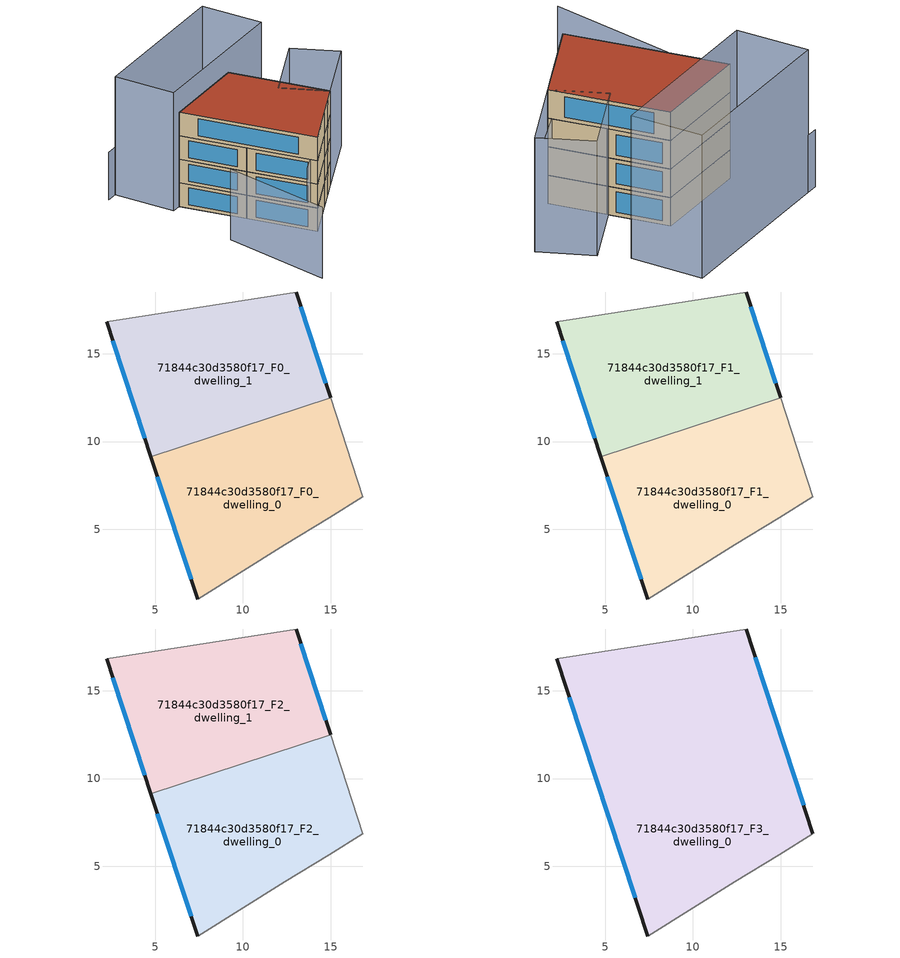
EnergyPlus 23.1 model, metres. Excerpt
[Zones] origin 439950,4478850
71844c30d3580f17_F0_dwelling_0
 floor ground (EU_floor_Construction): 14.9,5.67 16.83,6.87 14.99,12.5 4.77,9.13 7.43,1.04 12.39,4.13 z0
 wall outside (EU_wall_Construction): 7.43,1.04 4.77,9.13 z0:3
 wall adiabatic (EU_wall_Construction): 14.99,12.5 16.83,6.87 14.9,5.67 12.39,4.13 7.43,1.04 z0:3
 wall to 71844c30d3580f17_F0_dwelling_1 (EU_wall_Construction): 4.77,9.13 14.99,12.5 z0:3
 window (EU_Window_Construction): 7.06,2.16 5.14,8.01 z0.42:2.58
71844c30d3580f17_F0_dwelling_1
 floor ground (EU_floor_Construction): 14.99,12.5 13.03,18.51 2.24,16.81 4.77,9.13 z0
 wall outside (EU_wall_Construction): 4.77,9.13 2.24,16.81 / 13.03,18.51 14.99,12.5 z0:3
 wall adiabatic (EU_wall_Construction): 2.24,16.81 13.03,18.51 z0:3
 window (EU_Window_Construction): 4.42,10.2 2.59,15.75 / 13.3,17.68 14.72,13.33 z0.42:2.58
71844c30d3580f17_F1_dwelling_0
 floor to 71844c30d3580f17_F0_dwelling_0 (EU_floor_Construction): 14.9,5.67 16.83,6.87 14.99,12.5 4.77,9.13 7.43,1.04 12.39,4.13 z3
 wall outside (EU_wall_Construction): 7.43,1.04 4.77,9.13 z3:6
 wall adiabatic (EU_wall_Construction): 14.99,12.5 16.83,6.87 14.9,5.67 12.39,4.13 7.43,1.04 z3:6
 wall to 71844c30d3580f17_F1_dwelling_1 (EU_wall_Construction): 4.77,9.13 14.99,12.5 z3:6
 window (EU_Window_Construction): 7.06,2.16 5.14,8.01 z3.42:5.58
71844c30d3580f17_F1_dwelling_1
 floor to 71844c30d3580f17_F0_dwelling_1 (EU_floor_Construction): 14.99,12.5 13.03,18.51 2.24,16.81 4.77,9.13 z3
 wall outside (EU_wall_Construction): 4.77,9.13 2.24,16.81 / 13.03,18.51 14.99,12.5 z3:6
 wall adiabatic (EU_wall_Construction): 2.24,16.81 13.03,18.51 z3:6
 window (EU_Window_Construction): 4.42,10.2 2.59,15.75 / 13.3,17.68 14.72,13.33 z3.42:5.58
71844c30d3580f17_F2_dwelling_0
 floor to 71844c30d3580f17_F1_dwelling_0 (EU_floor_Construction): 14.9,5.67 16.83,6.87 14.99,12.5 4.77,9.13 7.43,1.04 12.39,4.13 z6
 wall outside (EU_wall_Construction): 7.43,1.04 4.77,9.13 z6:9
 wall adiabatic (EU_wall_Construction): 14.99,12.5 16.83,6.87 14.9,5.67 12.39,4.13 7.43,1.04 z6:9
 wall to 71844c30d3580f17_F2_dwelling_1 (EU_wall_Construction): 4.77,9.13 14.99,12.5 z6:9
 window (EU_Window_Construction): 7.06,2.16 5.14,8.01 z6.42:8.58
71844c30d3580f17_F2_dwelling_1
 floor to 71844c30d3580f17_F1_dwelling_1 (EU_floor_Construction): 14.99,12.5 13.03,18.51 2.24,16.81 4.77,9.13 z6
 wall outside (EU_wall_Construction): 4.77,9.13 2.24,16.81 / 13.03,18.51 14.99,12.5 z6:9
 wall adiabatic (EU_wall_Construction): 2.24,16.81 13.03,18.51 z6:9
 window (EU_Window_Construction): 4.42,10.2 2.59,15.75 / 13.3,17.68 14.72,13.33 z6.42:8.58
71844c30d3580f17_F3_dwelling_0
 floor to 71844c30d3580f17_F2_dwelling_0 (EU_floor_Construction): 14.9,5.67 16.83,6.87 14.99,12.5 4.77,9.13 7.43,1.04 12.39,4.13 z9
 floor to 71844c30d3580f17_F2_dwelling_1 (EU_floor_Construction): 14.99,12.5 13.03,18.51 2.24,16.81 4.77,9.13 z9
 wall outside (EU_wall_Construction): 7.43,1.04 2.24,16.81 / 13.03,18.51 16.83,6.87 z9:12
 wall adiabatic (EU_wall_Construction): 2.24,16.81 13.03,18.51 / 16.83,6.87 14.9,5.67 12.39,4.13 7.43,1.04 z9:12
 window (EU_Window_Construction): 6.71,3.23 2.96,14.62 / 13.56,16.9 16.3,8.49 z9.42:11.58
 roof outside (EU_roof_Construction): 13.03,18.51 16.83,6.87 14.9,5.67 12.39,4.13 7.43,1.04 2.24,16.81 z12
shading: -0.23,7.34 -0.76,-6.29 / 5.34,0.84 24.64,11.75 z0:9; 24.89,11.9 16.83,6.87 / 16.83,6.87 13.73,11.84 / 13.73,11.84 21.79,16.87 / 21.79,16.87 24.89,11.9 z0:12; 20.22,19.65 1.05,16.63 / 1.05,16.63 -0.13,24.15 / -0.13,24.15 19.03,27.17 / 19.03,27.17 20.22,19.65 z0:15; 16.4,26.52 -1.44,23.96 z0:6
[Building]
EU S2 Campaign: North Axis=0; Terrain=City; Solar Distribution=FullExterior
[Site:Location]
Madrid: Latitude=40.5; Longitude=-3.5; Time Zone=1; Elevation=609
[SizingPeriod:WeatherFileDays]
AnnualSizingPeriod: Begin Month=1; Begin Day of Month=1; End Month=12; End Day of Month=31; Day of Week for Start Day=Monday; Use Weather File Daylight Saving Period=No; Use Weather File Rain and Snow Indicators=No
[MATERIAL]
EU_InternalMass_Material: Roughness=MediumRough; Thickness=0.1; Conductivity=1; Density=1800; Specific Heat=900; Thermal Absorptance=0.9; Solar Absorptance=0.7; Visible Absorptance=0.7
[MATERIAL:NOMASS] Roughness=MediumRough; Thermal Absorptance=0.9; Solar Absorptance=0.7; Visible Absorptance=0.7
Name | Thermal Resistance
EU_wall_NoMass | 1.60022
EU_roof_NoMass | 1.57597
EU_floor_NoMass | 0.470652
[WINDOWMATERIAL:SIMPLEGLAZINGSYSTEM]
EU_Window_SimpleGlazing: UFactor=3.28802; Solar Heat Gain Coefficient=0.85; Visible Transmittance=0.85
[CONSTRUCTION]
EU_wall_Construction: EU_wall_NoMass
EU_roof_Construction: EU_roof_NoMass
EU_floor_Construction: EU_floor_NoMass
EU_InternalMass_Construction: EU_InternalMass_Material
EU_Window_Construction: EU_Window_SimpleGlazing
[ZONE] Type=1; Multiplier=1; Ceiling Height=autocalculate; Floor Area=autocalculate; Part of Total Floor Area=Yes
Name | Volume
71844c30d3580f17_F0_dwelling_0 | 232.889
71844c30d3580f17_F1_dwelling_0; 71844c30d3580f17_F2_dwelling_0 | 232.89
71844c30d3580f17_F3_dwelling_0 | 465.769
71844c30d3580f17_F0_dwelling_1 | 232.88
71844c30d3580f17_F1_dwelling_1; 71844c30d3580f17_F2_dwelling_1 | 232.879
[INTERNALMASS] Construction=EU_InternalMass_Construction
Name | Zone or ZoneList | Surface Area
71844c30d3580f17_F0_dwelling_0_EU_InternalMass | 71844c30d3580f17_F0_dwelling_0 | 77.6298
71844c30d3580f17_F0_dwelling_1_EU_InternalMass | 71844c30d3580f17_F0_dwelling_1 | 77.6265
71844c30d3580f17_F1_dwelling_0_EU_InternalMass | 71844c30d3580f17_F1_dwelling_0 | 77.6298
71844c30d3580f17_F1_dwelling_1_EU_InternalMass | 71844c30d3580f17_F1_dwelling_1 | 77.6265
71844c30d3580f17_F2_dwelling_0_EU_InternalMass | 71844c30d3580f17_F2_dwelling_0 | 77.6298
71844c30d3580f17_F2_dwelling_1_EU_InternalMass | 71844c30d3580f17_F2_dwelling_1 | 77.6265
71844c30d3580f17_F3_dwelling_0_EU_InternalMass | 71844c30d3580f17_F3_dwelling_0 | 155.258
[OTHEREQUIPMENT] Fuel Type=Electricity; Design Level Calculation Method=Watts/Area; Power per Zone Floor Area=1; Fraction Latent=0; Fraction Radiant=0; Fraction Lost=0; Carbon Dioxide Generation Rate=0; EndUse Subcategory=EU_Step8_InternalGains
Name | Zone or ZoneList or Space or SpaceList | Schedule
EU_Step8_InternalGain_71844c30d3580f17_F0_dwelling_0_f000 | 71844c30d3580f17_F0_dwelling_0 | EU_Step8_GainSchedule_71844c30d3580f17_F0_dwelling_0_f000
EU_Step8_InternalGain_71844c30d3580f17_F0_dwelling_1_f000 | 71844c30d3580f17_F0_dwelling_1 | EU_Step8_GainSchedule_71844c30d3580f17_F0_dwelling_1_f000
EU_Step8_InternalGain_71844c30d3580f17_F1_dwelling_0_f000 | 71844c30d3580f17_F1_dwelling_0 | EU_Step8_GainSchedule_71844c30d3580f17_F1_dwelling_0_f000
EU_Step8_InternalGain_71844c30d3580f17_F1_dwelling_1_f000 | 71844c30d3580f17_F1_dwelling_1 | EU_Step8_GainSchedule_71844c30d3580f17_F1_dwelling_1_f000
EU_Step8_InternalGain_71844c30d3580f17_F2_dwelling_0_f000 | 71844c30d3580f17_F2_dwelling_0 | EU_Step8_GainSchedule_71844c30d3580f17_F2_dwelling_0_f000
EU_Step8_InternalGain_71844c30d3580f17_F2_dwelling_1_f000 | 71844c30d3580f17_F2_dwelling_1 | EU_Step8_GainSchedule_71844c30d3580f17_F2_dwelling_1_f000
EU_Step8_InternalGain_71844c30d3580f17_F3_dwelling_0_f000 | 71844c30d3580f17_F3_dwelling_0 | EU_Step8_GainSchedule_71844c30d3580f17_F3_dwelling_0_f000
[ZONEVENTILATION:DESIGNFLOWRATE] Schedule=EU_AlwaysOn; Design Flow Rate Calculation Method=AirChanges/Hour; Air Changes per Hour=0.480704; Ventilation Type=Natural; Fan Pressure Rise=0; Fan Total Efficiency=1; Constant Term Coefficient=1; Temperature Term Coefficient=0; Velocity Term Coefficient=0; Velocity Squared Term Coefficient=0; Minimum Indoor Temperature=-100; Maximum Indoor Temperature=100; Delta Temperature=-100; Minimum Outdoor Temperature=-100; Maximum Outdoor Temperature=100; Maximum Wind Speed=40
Name | Zone or ZoneList or Space or SpaceList
EU_ConstantAir_71844c30d3580f17_F0_dwelling_0 | 71844c30d3580f17_F0_dwelling_0
EU_ConstantAir_71844c30d3580f17_F0_dwelling_1 | 71844c30d3580f17_F0_dwelling_1
EU_ConstantAir_71844c30d3580f17_F1_dwelling_0 | 71844c30d3580f17_F1_dwelling_0
EU_ConstantAir_71844c30d3580f17_F1_dwelling_1 | 71844c30d3580f17_F1_dwelling_1
EU_ConstantAir_71844c30d3580f17_F2_dwelling_0 | 71844c30d3580f17_F2_dwelling_0
EU_ConstantAir_71844c30d3580f17_F2_dwelling_1 | 71844c30d3580f17_F2_dwelling_1
EU_ConstantAir_71844c30d3580f17_F3_dwelling_0 | 71844c30d3580f17_F3_dwelling_0
[HVACTEMPLATE:THERMOSTAT] Constant Heating Setpoint=20; Constant Cooling Setpoint=50
EU_HeatOnly_71844c30d3580f17_F0_dwelling_0; EU_HeatOnly_71844c30d3580f17_F0_dwelling_1; EU_HeatOnly_71844c30d3580f17_F1_dwelling_0; EU_HeatOnly_71844c30d3580f17_F1_dwelling_1; EU_HeatOnly_71844c30d3580f17_F2_dwelling_0; EU_HeatOnly_71844c30d3580f17_F2_dwelling_1; EU_HeatOnly_71844c30d3580f17_F3_dwelling_0
[HVACTEMPLATE:ZONE:IDEALLOADSAIRSYSTEM] System Availability Schedule=EU_AlwaysOn; Maximum Heating Supply Air Temperature=50; Minimum Cooling Supply Air Temperature=13; Maximum Heating Supply Air Humidity Ratio=0.0156; Minimum Cooling Supply Air Humidity Ratio=0.0077; Heating Limit=NoLimit; Cooling Limit=NoLimit; Heating Availability Schedule=EU_AlwaysOn; Cooling Availability Schedule=EU_CoolingOff; Dehumidification Control Type=ConstantSensibleHeatRatio; Cooling Sensible Heat Ratio=0.7; Dehumidification Setpoint=60; Humidification Control Type=None; Humidification Setpoint=30; Outdoor Air Method=None; Outdoor Air Flow Rate per Person=0.00944; Outdoor Air Flow Rate per Zone Floor Area=0; Outdoor Air Flow Rate per Zone=0; Demand Controlled Ventilation Type=None; Outdoor Air Economizer Type=NoEconomizer; Heat Recovery Type=None; Sensible Heat Recovery Effectiveness=0.7; Latent Heat Recovery Effectiveness=0.65
Name | Template Thermostat
71844c30d3580f17_F0_dwelling_0 | EU_HeatOnly_71844c30d3580f17_F0_dwelling_0
71844c30d3580f17_F0_dwelling_1 | EU_HeatOnly_71844c30d3580f17_F0_dwelling_1
71844c30d3580f17_F1_dwelling_0 | EU_HeatOnly_71844c30d3580f17_F1_dwelling_0
71844c30d3580f17_F1_dwelling_1 | EU_HeatOnly_71844c30d3580f17_F1_dwelling_1
71844c30d3580f17_F2_dwelling_0 | EU_HeatOnly_71844c30d3580f17_F2_dwelling_0
71844c30d3580f17_F2_dwelling_1 | EU_HeatOnly_71844c30d3580f17_F2_dwelling_1
71844c30d3580f17_F3_dwelling_0 | EU_HeatOnly_71844c30d3580f17_F3_dwelling_0
[SIZING:ZONE] Zone Cooling Design Supply Air Temperature Input Method=SupplyAirTemperature; Zone Cooling Design Supply Air Temperature=13; Zone Heating Design Supply Air Temperature Input Method=SupplyAirTemperature; Zone Heating Design Supply Air Temperature=50; Zone Cooling Design Supply Air Humidity Ratio=0.008; Zone Heating Design Supply Air Humidity Ratio=0.008; Cooling Design Air Flow Method=DesignDay; Cooling Design Air Flow Rate=0; Cooling Minimum Air Flow per Zone Floor Area=0.000762; Cooling Minimum Air Flow=0; Cooling Minimum Air Flow Fraction=0.2; Heating Design Air Flow Method=DesignDay; Heating Design Air Flow Rate=0; Heating Maximum Air Flow per Zone Floor Area=0.002032; Heating Maximum Air Flow=0.141576; Heating Maximum Air Flow Fraction=0.3; Account for Dedicated Outdoor Air System=No; Dedicated Outdoor Air System Control Strategy=NeutralSupplyAir; Dedicated Outdoor Air Low Setpoint Temperature for Design=autosize; Dedicated Outdoor Air High Setpoint Temperature for Design=autosize; Zone Load Sizing Method=Sensible Load Only No Latent Load; Zone Latent Cooling Design Supply Air Humidity Ratio Input Method=HumidityRatioDifference; Zone Cooling Design Supply Air Humidity Ratio Difference=0.005; Zone Latent Heating Design Supply Air Humidity Ratio Input Method=HumidityRatioDifference; Zone Humidification Design Supply Air Humidity Ratio Difference=0.005
71844c30d3580f17_F0_dwelling_0; 71844c30d3580f17_F0_dwelling_1; 71844c30d3580f17_F1_dwelling_0; 71844c30d3580f17_F1_dwelling_1; 71844c30d3580f17_F2_dwelling_0; 71844c30d3580f17_F2_dwelling_1; 71844c30d3580f17_F3_dwelling_0
[SCHEDULE:CONSTANT]
Name | Hourly Value
EU_AlwaysOn | 1
EU_CoolingOff | 0
[SCHEDULE:FILE] Column Number=1; Rows to Skip at Top=0; Number of Hours of Data=8760; Column Separator=Comma; Interpolate to Timestep=No; Minutes per Item=60; Adjust Schedule for Daylight Savings=Yes
Name | File
EU_Step8_GainSchedule_71844c30d3580f17_F0_dwelling_0_f000 | ../../schedules/71844c30d3580f17/71844c30d3580f17_F0_dwelling_0_f000_gain.csv
EU_Step8_GainSchedule_71844c30d3580f17_F0_dwelling_1_f000 | ../../schedules/71844c30d3580f17/71844c30d3580f17_F0_dwelling_1_f000_gain.csv
EU_Step8_GainSchedule_71844c30d3580f17_F1_dwelling_0_f000 | ../../schedules/71844c30d3580f17/71844c30d3580f17_F1_dwelling_0_f000_gain.csv
EU_Step8_GainSchedule_71844c30d3580f17_F1_dwelling_1_f000 | ../../schedules/71844c30d3580f17/71844c30d3580f17_F1_dwelling_1_f000_gain.csv
EU_Step8_GainSchedule_71844c30d3580f17_F2_dwelling_0_f000 | ../../schedules/71844c30d3580f17/71844c30d3580f17_F2_dwelling_0_f000_gain.csv
EU_Step8_GainSchedule_71844c30d3580f17_F2_dwelling_1_f000 | ../../schedules/71844c30d3580f17/71844c30d3580f17_F2_dwelling_1_f000_gain.csv
EU_Step8_GainSchedule_71844c30d3580f17_F3_dwelling_0_f000 | ../../schedules/71844c30d3580f17/71844c30d3580f17_F3_dwelling_0_f000_gain.csv
